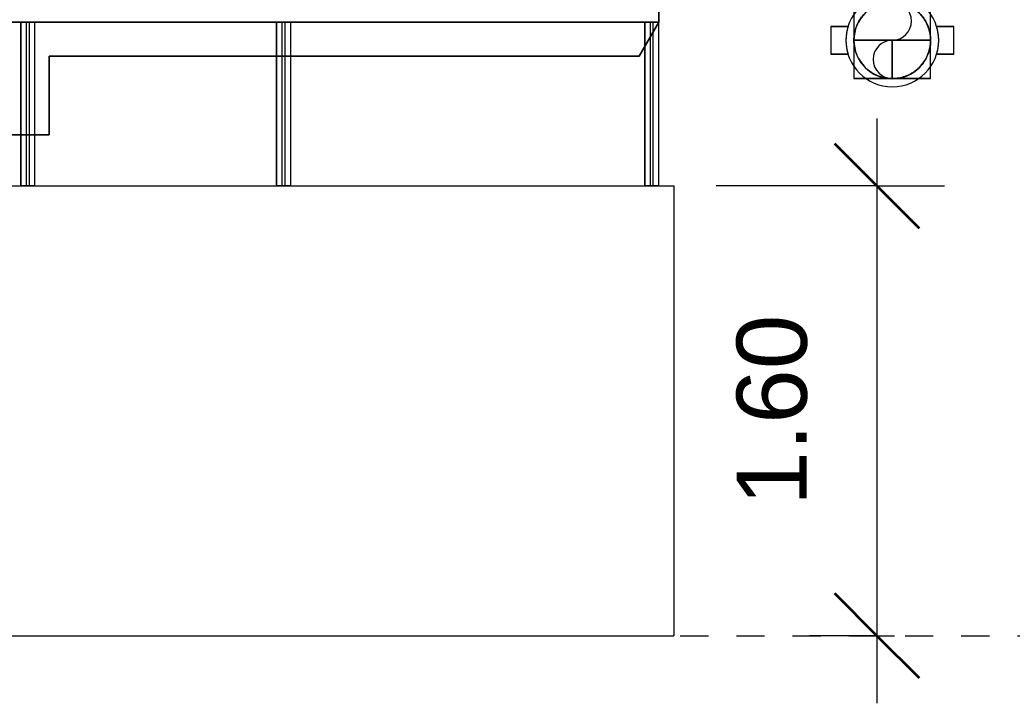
# Model space of a CAD drawing. Header units: metres. Extents: x 63 to 378, y -27 to 78.
# Drawn here: x 171 to 174.531, y 34.562 to 36.993 of the extents above; entities that cross this region are included whole.
import ezdxf

# ---------------------------------------------------------------- set-up
doc = ezdxf.new("R2010")
doc.units = ezdxf.units.M
doc.linetypes.add('Centre', pattern=[0.03175, 0.00635, -0.004763, 0.015875, -0.004763])
for name, color, linetype, lineweight in [('A-ANNO-DIMS', 7, 'Continuous', 9), ('A-ANNO-DIMS-100', 7, 'Continuous', 9), ('A-FLOR', 7, 'Continuous', 9), ('A-FLOR-LEVL', 7, 'Continuous', 9), ('M-EQPM', 7, 'Continuous', 18), ('P-PIPE', 7, 'Continuous', 18)]:
    doc.layers.add(name, color=color, linetype=linetype, lineweight=lineweight)
doc.styles.add('Arial_3', font='arial.ttf', dxfattribs={"height": 0.25})
doc.dimstyles.new('Diagonal_-_2_5mm_Arial', dxfattribs={"dimscale": 0.3048, "dimtxt": 0.255065, "dimasz": 0.984252, "dimexe": 0.787402, "dimexo": 0.492126, "dimgap": 0.574147, "dimtad": 1, "dimrnd": 0.01, "dimzin": 0, "dimdsep": 46, "dimtxsty": 'Arial_3', "dimblk1": 'OBLIQUE', "dimblk2": 'OBLIQUE', "dimsah": 1, "dimcen": 0.09, "dimdle": 0.787402, "dimazin": 0, "dimtfac": 1, "dimtdec": 4, "dimtix": 1, "dimtmove": 0, "dimatfit": 3, "dimfxl": 1, "dimtvp": 1, "dimtfill": 1, "dimtolj": 1, "dimtzin": 0, "dimarcsym": 2})

# ---------------------------------------------------------------- blocks, each defined once
blk = doc.blocks.new('C_S_L_Torre - Baltimore CPSC-0817-08L - C_S_L_Torre - Baltimore CPSC-0817-08L-2352271-SEC 10')
at = {"layer": 'M-EQPM'}
for p, q in [((0.6976, 40.3718), (0.6976, 36.9847)), ((0.6976, 36.9847), (0.6976, 40.3718)), ((-4.6024, 36.9847), (0.6976, 36.9847)), ((0.6976, 36.9847), (-4.6024, 36.9847)), ((0.6976, 36.9847), (-4.6024, 36.9847)), ((-4.6024, 36.9847), (0.6976, 36.9847)), ((-1.5724, 36.9847), (-1.5224, 36.9847)), ((-1.5224, 36.9847), (-1.5724, 36.9847)), ((-1.5724, 36.9847), (-1.5524, 36.9847)), ((-1.5524, 36.9847), (-1.5724, 36.9847)), ((-1.5724, 36.9847), (-1.5224, 36.9847)), ((-1.5224, 36.9847), (-1.5724, 36.9847)), ((-1.5724, 36.9847), (-1.5524, 36.9847)), ((-1.5524, 36.9847), (-1.5724, 36.9847)), ((-1.5724, 36.9847), (-1.5724, 36.4018)), ((-1.5724, 36.4018), (-1.5724, 36.9847)), ((-1.5724, 36.4018), (-1.5724, 36.9847)), ((-1.5724, 36.4018), (-1.5724, 36.9847)), ((-1.5724, 36.9847), (-1.5724, 36.4018)), ((-1.5724, 36.4018), (-1.5724, 36.9847)), ((-1.5724, 36.4018), (-1.5724, 36.9847)), ((-1.5724, 36.4018), (-1.5724, 36.9847)), ((-1.5524, 36.4018), (-1.5524, 36.9847)), ((-1.5524, 36.4018), (-1.5524, 36.9847)), ((-1.5524, 36.4018), (-1.5524, 36.9847)), ((-1.5524, 36.4018), (-1.5524, 36.9847)), ((-1.5224, 36.9847), (-1.5424, 36.9847)), ((-1.5424, 36.9847), (-1.5224, 36.9847)), ((-1.5224, 36.9847), (-1.5424, 36.9847)), ((-1.5424, 36.9847), (-1.5224, 36.9847)), ((-1.5424, 36.4018), (-1.5424, 36.9847)), ((-1.5424, 36.4018), (-1.5424, 36.9847)), ((-1.5424, 36.4018), (-1.5424, 36.9847)), ((-1.5424, 36.4018), (-1.5424, 36.9847)), ((-1.5224, 36.4018), (-1.5224, 36.9847)), ((-1.5224, 36.4018), (-1.5224, 36.9847)), ((-1.5224, 36.4018), (-1.5224, 36.9847)), ((-1.5224, 36.4018), (-1.5224, 36.9847)), ((-1.5224, 36.4018), (-1.5224, 36.9847)), ((-1.5224, 36.4018), (-1.5224, 36.9847)), ((-1.5224, 36.4018), (-1.5224, 36.9847)), ((-1.5224, 36.4018), (-1.5224, 36.9847)), ((-0.6624, 36.9847), (-0.6124, 36.9847)), ((-0.6124, 36.9847), (-0.6624, 36.9847)), ((-0.6624, 36.9847), (-0.6424, 36.9847)), ((-0.6424, 36.9847), (-0.6624, 36.9847)), ((-0.6624, 36.9847), (-0.6124, 36.9847)), ((-0.6124, 36.9847), (-0.6624, 36.9847)), ((-0.6624, 36.9847), (-0.6424, 36.9847)), ((-0.6424, 36.9847), (-0.6624, 36.9847)), ((-0.6624, 36.9847), (-0.6624, 36.4018)), ((-0.6624, 36.4018), (-0.6624, 36.9847)), ((-0.6624, 36.4018), (-0.6624, 36.9847)), ((-0.6624, 36.4018), (-0.6624, 36.9847)), ((-0.6624, 36.9847), (-0.6624, 36.4018)), ((-0.6624, 36.4018), (-0.6624, 36.9847)), ((-0.6624, 36.4018), (-0.6624, 36.9847)), ((-0.6624, 36.4018), (-0.6624, 36.9847)), ((-0.6424, 36.4018), (-0.6424, 36.9847)), ((-0.6424, 36.4018), (-0.6424, 36.9847)), ((-0.6424, 36.4018), (-0.6424, 36.9847)), ((-0.6424, 36.4018), (-0.6424, 36.9847)), ((-0.6124, 36.9847), (-0.6324, 36.9847)), ((-0.6324, 36.9847), (-0.6124, 36.9847)), ((-0.6124, 36.9847), (-0.6324, 36.9847)), ((-0.6324, 36.9847), (-0.6124, 36.9847)), ((-0.6324, 36.4018), (-0.6324, 36.9847)), ((-0.6324, 36.4018), (-0.6324, 36.9847)), ((-0.6324, 36.4018), (-0.6324, 36.9847)), ((-0.6324, 36.4018), (-0.6324, 36.9847)), ((-0.6124, 36.4018), (-0.6124, 36.9847)), ((-0.6124, 36.4018), (-0.6124, 36.9847)), ((-0.6124, 36.4018), (-0.6124, 36.9847)), ((-0.6124, 36.4018), (-0.6124, 36.9847)), ((-0.6124, 36.4018), (-0.6124, 36.9847)), ((-0.6124, 36.4018), (-0.6124, 36.9847)), ((-0.6124, 36.4018), (-0.6124, 36.9847)), ((-0.6124, 36.4018), (-0.6124, 36.9847)), ((0.6976, 36.9847), (0.6276, 36.8634)), ((0.6276, 36.8634), (0.6976, 36.9847)), ((0.6476, 36.9847), (0.6976, 36.9847)), ((0.6976, 36.9847), (0.6476, 36.9847)), ((0.6476, 36.9847), (0.6676, 36.9847)), ((0.6676, 36.9847), (0.6476, 36.9847)), ((0.6476, 36.9847), (0.6976, 36.9847)), ((0.6976, 36.9847), (0.6476, 36.9847)), ((0.6476, 36.9847), (0.6676, 36.9847)), ((0.6676, 36.9847), (0.6476, 36.9847)), ((0.6476, 36.9847), (0.6476, 36.4018)), ((0.6476, 36.4018), (0.6476, 36.9847)), ((0.6476, 36.4018), (0.6476, 36.9847)), ((0.6476, 36.4018), (0.6476, 36.9847)), ((0.6476, 36.9847), (0.6476, 36.4018)), ((0.6476, 36.4018), (0.6476, 36.9847)), ((0.6476, 36.4018), (0.6476, 36.9847)), ((0.6476, 36.4018), (0.6476, 36.9847)), ((0.6676, 36.4018), (0.6676, 36.9847)), ((0.6676, 36.4018), (0.6676, 36.9847)), ((0.6676, 36.4018), (0.6676, 36.9847)), ((0.6676, 36.4018), (0.6676, 36.9847)), ((0.6976, 36.9847), (0.6776, 36.9847)), ((0.6776, 36.9847), (0.6976, 36.9847)), ((0.6976, 36.9847), (0.6776, 36.9847)), ((0.6776, 36.9847), (0.6976, 36.9847)), ((0.6776, 36.4018), (0.6776, 36.9847)), ((0.6776, 36.4018), (0.6776, 36.9847)), ((0.6776, 36.4018), (0.6776, 36.9847)), ((0.6776, 36.4018), (0.6776, 36.9847)), ((0.6976, 36.4018), (0.6976, 36.9847)), ((0.6976, 36.4018), (0.6976, 36.9847)), ((0.6976, 36.4018), (0.6976, 36.9847)), ((0.6976, 36.4018), (0.6976, 36.9847)), ((0.6976, 36.4018), (0.6976, 36.9847)), ((0.6976, 36.4018), (0.6976, 36.9847)), ((0.6976, 36.4018), (0.6976, 36.9847)), ((0.6976, 36.4018), (0.6976, 36.9847)), ((0.6276, 36.8634), (-1.4724, 36.8634)), ((-1.4724, 36.8634), (-1.4724, 36.5834)), ((-1.4724, 36.5834), (-1.4724, 36.8634)), ((-1.4724, 36.8634), (0.6276, 36.8634)), ((-1.4724, 36.5834), (-2.4324, 36.5834)), ((-2.4324, 36.5834), (-1.4724, 36.5834)), ((-1.5724, 36.4018), (-1.5524, 36.4018)), ((-1.5524, 36.4018), (-1.5724, 36.4018)), ((-1.5724, 36.4018), (-1.5224, 36.4018)), ((-1.5224, 36.4018), (-1.5724, 36.4018)), ((-1.5724, 36.4018), (-1.5524, 36.4018)), ((-1.5524, 36.4018), (-1.5724, 36.4018)), ((-1.5724, 36.4018), (-1.5224, 36.4018)), ((-1.5224, 36.4018), (-1.5724, 36.4018)), ((-1.5224, 36.4018), (-1.5424, 36.4018)), ((-1.5424, 36.4018), (-1.5224, 36.4018)), ((-1.5224, 36.4018), (-1.5424, 36.4018)), ((-1.5424, 36.4018), (-1.5224, 36.4018)), ((-0.6624, 36.4018), (-0.6424, 36.4018)), ((-0.6424, 36.4018), (-0.6624, 36.4018)), ((-0.6624, 36.4018), (-0.6124, 36.4018)), ((-0.6124, 36.4018), (-0.6624, 36.4018)), ((-0.6624, 36.4018), (-0.6424, 36.4018)), ((-0.6424, 36.4018), (-0.6624, 36.4018)), ((-0.6624, 36.4018), (-0.6124, 36.4018)), ((-0.6124, 36.4018), (-0.6624, 36.4018)), ((-0.6124, 36.4018), (-0.6324, 36.4018)), ((-0.6324, 36.4018), (-0.6124, 36.4018)), ((-0.6124, 36.4018), (-0.6324, 36.4018)), ((-0.6324, 36.4018), (-0.6124, 36.4018)), ((0.6476, 36.4018), (0.6676, 36.4018)), ((0.6676, 36.4018), (0.6476, 36.4018)), ((0.6476, 36.4018), (0.6976, 36.4018)), ((0.6976, 36.4018), (0.6476, 36.4018)), ((0.6476, 36.4018), (0.6676, 36.4018)), ((0.6676, 36.4018), (0.6476, 36.4018)), ((0.6476, 36.4018), (0.6976, 36.4018)), ((0.6976, 36.4018), (0.6476, 36.4018)), ((0.6976, 36.4018), (0.6776, 36.4018)), ((0.6776, 36.4018), (0.6976, 36.4018)), ((0.6976, 36.4018), (0.6776, 36.4018)), ((0.6776, 36.4018), (0.6976, 36.4018))]:
    blk.add_line(p, q, dxfattribs=at)
blk = doc.blocks.new('Victaulic-IPS-Elbow No 10-13 - AC-2769218-SEC 10')
at = {"layer": 'P-PIPE', "color": 1, "true_color": 0xff0000}
for p, q in [((1.3921, 37.149), (1.3921, 37.1166)), ((1.5286, 37.149), (1.3921, 37.149)), ((1.5286, 37.149), (1.3921, 37.149)), ((1.3921, 37.1166), (1.5286, 37.1166)), ((1.3921, 37.1166), (1.5286, 37.1166)), ((1.5286, 37.1166), (1.3921, 37.1166)), ((1.5286, 37.1166), (1.3921, 37.1166)), ((1.6651, 37.149), (1.5286, 37.149)), ((1.6651, 37.149), (1.5286, 37.149)), ((1.5286, 37.1166), (1.6651, 37.1166)), ((1.5286, 37.1166), (1.6651, 37.1166)), ((1.6651, 37.1166), (1.5286, 37.1166)), ((1.6651, 37.1166), (1.5286, 37.1166)), ((1.6651, 37.1166), (1.6651, 37.149))]:
    blk.add_line(p, q, dxfattribs=at)
at = {"layer": 'P-PIPE', "color": 1, "lineweight": 9, "true_color": 0xff0000}
for p, q in [((1.3921, 36.9204), (1.3921, 36.7838)), ((1.3921, 36.9204), (1.3921, 36.7838)), ((1.3921, 36.9204), (1.5286, 36.9204)), ((1.5286, 36.9204), (1.3921, 36.9204)), ((1.5286, 36.9204), (1.5286, 36.7838)), ((1.5286, 36.9204), (1.5286, 36.7838)), ((1.5286, 36.9204), (1.6651, 36.9204)), ((1.6651, 36.9204), (1.5286, 36.9204)), ((1.5286, 36.7838), (1.5286, 36.9204)), ((1.5286, 36.7838), (1.5286, 36.9204)), ((1.6651, 36.7838), (1.6651, 36.9204)), ((1.6651, 36.7838), (1.6651, 36.9204)), ((1.3921, 36.7838), (1.5286, 36.7838)), ((1.5286, 36.7838), (1.3921, 36.7838)), ((1.5286, 36.7838), (1.6651, 36.7838)), ((1.6651, 36.7838), (1.5286, 36.7838))]:
    blk.add_line(p, q, dxfattribs=at)
at = {"layer": 'P-PIPE', "color": 1, "true_color": 0xff0000, "flags": 128}
for points in [[(1.3921, 37.1166), (1.3921, 37.1087), (1.3921, 37.1009), (1.3921, 37.0931), (1.3921, 37.0853), (1.3921, 37.0776), (1.3921, 37.0699), (1.3921, 37.0624), (1.3921, 37.0549), (1.3921, 37.0475), (1.3921, 37.0402), (1.3921, 37.033), (1.3921, 37.026), (1.3921, 37.0191), (1.3921, 37.0123), (1.3921, 37.0058), (1.3921, 36.9994), (1.3921, 36.9932), (1.3921, 36.9872), (1.3921, 36.9814), (1.3921, 36.9758), (1.3921, 36.9705), (1.3921, 36.9653), (1.3921, 36.9605), (1.3921, 36.9558), (1.3921, 36.9515), (1.3921, 36.9474), (1.3921, 36.9435), (1.3921, 36.94), (1.3921, 36.9367), (1.3921, 36.9337), (1.3921, 36.931), (1.3921, 36.9286), (1.3921, 36.9265), (1.3921, 36.9247), (1.3921, 36.9232), (1.3921, 36.922), (1.3921, 36.9212), (1.3921, 36.9206), (1.3921, 36.9204), (1.3921, 36.9204)], [(1.6651, 36.9204), (1.6651, 36.9205), (1.6651, 36.921), (1.6651, 36.9218), (1.6651, 36.9229), (1.6651, 36.9243), (1.6651, 36.926), (1.6651, 36.928), (1.6651, 36.9303), (1.6651, 36.9329), (1.6651, 36.9359), (1.6651, 36.9391), (1.6651, 36.9425), (1.6651, 36.9463), (1.6651, 36.9503), (1.6651, 36.9546), (1.6651, 36.9592), (1.6651, 36.964), (1.6651, 36.9691), (1.6651, 36.9744), (1.6651, 36.9799), (1.6651, 36.9856), (1.6651, 36.9916), (1.6651, 36.9977), (1.6651, 37.004), (1.6651, 37.0106), (1.6651, 37.0172), (1.6651, 37.0241), (1.6651, 37.0311), (1.6651, 37.0382), (1.6651, 37.0455), (1.6651, 37.0528), (1.6651, 37.0603), (1.6651, 37.0679), (1.6651, 37.0755), (1.6651, 37.0832), (1.6651, 37.091), (1.6651, 37.0988), (1.6651, 37.1066), (1.6651, 37.1145), (1.6651, 37.1166)], [(1.3921, 36.9204), (1.3922, 36.9258), (1.3925, 36.9313), (1.3931, 36.9367), (1.3938, 36.9421), (1.3948, 36.9475), (1.396, 36.9528), (1.3974, 36.9581), (1.399, 36.9633), (1.4008, 36.9685), (1.4029, 36.9735), (1.4051, 36.9785), (1.4075, 36.9834), (1.4101, 36.9882), (1.4129, 36.9929), (1.4159, 36.9974), (1.4191, 37.0019), (1.4224, 37.0062), (1.426, 37.0104), (1.4296, 37.0144), (1.4335, 37.0183), (1.4375, 37.022), (1.4416, 37.0256), (1.4459, 37.029), (1.4503, 37.0322), (1.4548, 37.0352), (1.4595, 37.0381), (1.4643, 37.0408), (1.4691, 37.0432), (1.4741, 37.0455), (1.4791, 37.0476), (1.4843, 37.0495), (1.4895, 37.0512), (1.4947, 37.0526), (1.5, 37.0539), (1.5054, 37.0549), (1.5108, 37.0557), (1.5162, 37.0563), (1.5217, 37.0567), (1.5271, 37.0569), (1.5286, 37.0569)], [(1.5286, 37.0569), (1.5341, 37.0568), (1.5395, 37.0564), (1.5449, 37.0559), (1.5504, 37.0551), (1.5557, 37.0542), (1.5611, 37.053), (1.5663, 37.0516), (1.5715, 37.05), (1.5767, 37.0481), (1.5818, 37.0461), (1.5868, 37.0439), (1.5916, 37.0415), (1.5964, 37.0388), (1.6011, 37.036), (1.6057, 37.033), (1.6101, 37.0299), (1.6144, 37.0265), (1.6186, 37.023), (1.6227, 37.0193), (1.6265, 37.0155), (1.6303, 37.0115), (1.6338, 37.0073), (1.6372, 37.0031), (1.6404, 36.9987), (1.6435, 36.9941), (1.6463, 36.9895), (1.649, 36.9847), (1.6515, 36.9798), (1.6538, 36.9749), (1.6558, 36.9698), (1.6577, 36.9647), (1.6594, 36.9595), (1.6609, 36.9542), (1.6621, 36.9489), (1.6631, 36.9436), (1.664, 36.9382), (1.6646, 36.9327), (1.665, 36.9273), (1.6651, 36.9218), (1.6651, 36.9204)], [(1.5286, 36.7838), (1.5231, 36.7839), (1.5177, 36.7843), (1.5123, 36.7848), (1.5069, 36.7856), (1.5015, 36.7866), (1.4962, 36.7877), (1.4909, 36.7892), (1.4857, 36.7908), (1.4805, 36.7926), (1.4754, 36.7946), (1.4705, 36.7968), (1.4656, 36.7993), (1.4608, 36.8019), (1.4561, 36.8047), (1.4515, 36.8077), (1.4471, 36.8109), (1.4428, 36.8142), (1.4386, 36.8177), (1.4345, 36.8214), (1.4307, 36.8252), (1.4269, 36.8292), (1.4234, 36.8334), (1.42, 36.8377), (1.4168, 36.8421), (1.4137, 36.8466), (1.4109, 36.8512), (1.4082, 36.856), (1.4057, 36.8609), (1.4034, 36.8658), (1.4014, 36.8709), (1.3995, 36.876), (1.3978, 36.8812), (1.3963, 36.8865), (1.3951, 36.8918), (1.3941, 36.8972), (1.3932, 36.9026), (1.3926, 36.908), (1.3923, 36.9134), (1.3921, 36.9189), (1.3921, 36.9204)], [(1.6651, 36.9204), (1.665, 36.9149), (1.6647, 36.9095), (1.6641, 36.904), (1.6634, 36.8986), (1.6624, 36.8932), (1.6612, 36.8879), (1.6598, 36.8826), (1.6582, 36.8774), (1.6564, 36.8723), (1.6544, 36.8672), (1.6521, 36.8622), (1.6497, 36.8573), (1.6471, 36.8525), (1.6443, 36.8478), (1.6413, 36.8433), (1.6381, 36.8388), (1.6348, 36.8345), (1.6312, 36.8303), (1.6276, 36.8263), (1.6237, 36.8224), (1.6197, 36.8187), (1.6156, 36.8151), (1.6113, 36.8117), (1.6069, 36.8085), (1.6024, 36.8055), (1.5977, 36.8026), (1.593, 36.8), (1.5881, 36.7975), (1.5831, 36.7952), (1.5781, 36.7931), (1.5729, 36.7912), (1.5677, 36.7896), (1.5625, 36.7881), (1.5572, 36.7869), (1.5518, 36.7858), (1.5464, 36.785), (1.541, 36.7844), (1.5355, 36.784), (1.5301, 36.7838), (1.5286, 36.7838)]]:
    blk.add_lwpolyline(points, dxfattribs=at)
at = {"layer": 'P-PIPE', "color": 1, "true_color": 0xff0000}
for start, end in [(90, 180), (90, 180), (90, 180), (0, 90), (0, 90), (360, 90), (180, 270), (180, 270), (180, 270), (270, 0), (270, 0), (270, 0)]:
    blk.add_arc((1.5286, 36.9204), 0.1365, start, end, dxfattribs=at)
blk = doc.blocks.new('Victaulic-IPS-Rigid Coupling Style 07-W07-107 - Standard-2767279-SEC 10')
at = {"layer": 'P-PIPE', "color": 1, "true_color": 0xff0000}
for p, q in [((1.3095, 36.9694), (1.3095, 36.8703)), ((1.3344, 36.9694), (1.3711, 36.9694)), ((1.3711, 36.9694), (1.3344, 36.9694)), ((1.7228, 36.9694), (1.6861, 36.9694)), ((1.6861, 36.9694), (1.7228, 36.9694)), ((1.7477, 36.8703), (1.7477, 36.9694)), ((1.3344, 36.8703), (1.3711, 36.8703)), ((1.3711, 36.8703), (1.3344, 36.8703)), ((1.7228, 36.8703), (1.6861, 36.8703)), ((1.6861, 36.8703), (1.7228, 36.8703))]:
    blk.add_line(p, q, dxfattribs=at)
for radius, start, end in [(0.1651, 90, 180), (0.1651, 90, 180), (0.1651, 0, 90), (0.1651, 0, 90), (0.1365, 90, 180), (0.1365, 90, 180), (0.1365, 0, 90), (0.1365, 0, 90), (0.1651, 162.5424, 197.4576), (0.1651, 162.5424, 197.4576), (0.1651, 342.5424, 17.4576), (0.1651, 342.5424, 17.4576), (0.1651, 180, 270), (0.1651, 180, 270), (0.1365, 180, 270), (0.1365, 180, 270), (0.1651, 270, 360), (0.1365, 270, 0), (0.1651, 270, 0), (0.1365, 270, 360)]:
    blk.add_arc((1.5286, 36.9198), radius, start, end, dxfattribs=at)
for centre, major_axis, start_param, end_param in [((1.3344, 36.9694), (0.0249, 0), 1.570796, 4.712389), ((1.7228, 36.9694), (-0.0249, 0), 1.570796, 4.712389), ((1.3344, 36.8703), (-0.0249, 0), 4.712389, 7.853982), ((1.7228, 36.8703), (0.0249, 0), 4.712389, 7.853982)]:
    blk.add_ellipse(centre, major_axis=major_axis, ratio=0.000002, start_param=start_param, end_param=end_param, dxfattribs=at)
blk = doc.blocks.new('DIMBLOCK2-SEC 10')
at = {"layer": 'A-ANNO-DIMS-100'}
for p, q in [((174.0498, 36.6418), (174.0498, 34.5618)), ((174.0498, 36.4018), (173.4773, 36.4018)), ((174.0498, 36.4018), (174.2898, 36.4018)), ((174.0498, 34.8018), (173.8098, 34.8018)), ((174.0498, 34.8018), (174.1119, 34.8018))]:
    blk.add_line(p, q, dxfattribs=at)
at = {"layer": 'A-ANNO-DIMS-100', "lineweight": 35}
for p, q in [((174.0498, 36.4018), (173.8998, 36.5518)), ((174.0498, 36.4018), (174.1998, 36.2518)), ((174.0498, 34.8018), (173.8998, 34.9518)), ((174.0498, 34.8018), (174.1998, 34.6518))]:
    blk.add_line(p, q, dxfattribs=at)
at = {"layer": 'A-ANNO-DIMS-100', "color": 0, "insert": (173.5502, 35.2643), "char_height": 0.25, "width": 0.809929, "attachment_point": 1, "rotation": 90, "line_spacing_factor": 0.941778, "style": 'Arial_3', "bg_fill": 3, "box_fill_scale": 1.25, "bg_fill_color": 256, "bg_fill_true_color": 13158600, "bg_fill_transparency": 0}
blk.add_mtext('1.60', dxfattribs=at)
blk = doc.blocks.new('_Oblique')
at = {"color": 0, "linetype": 'ByBlock', "lineweight": -2}
blk.add_line((-0.5, -0.5), (0.5, 0.5), dxfattribs=at)

msp = doc.modelspace()

# ---------------------------------------------------------------- linework, layer by layer
at = {"layer": 'A-FLOR', "color": 253, "true_color": 0xaaaaaa}
for p, q in [((167.9273, 36.4018), (173.3273, 36.4018)), ((173.3273, 36.4018), (173.3273, 34.8018)), ((167.9273, 34.8018), (173.3273, 34.8018))]:
    msp.add_line(p, q, dxfattribs=at)
at = {"layer": 'A-FLOR-LEVL', "linetype": 'Centre'}
msp.add_line((164.7498, 34.8018), (184.3132, 34.8018), dxfattribs=at)
at = {"layer": 'P-PIPE', "color": 1, "true_color": 0xff0000}
for centre, radius, start, end in [((174.1044, 36.9204), 0.1365, 0, 180), ((174.1044, 36.9886), 0.0683, 270, 90), ((174.1044, 36.9204), 0.1365, 180, 0), ((174.1044, 36.8521), 0.0683, 90, 270)]:
    msp.add_arc(centre, radius, start, end, dxfattribs=at)

# ---------------------------------------------------------------- block references
at = {"layer": 'M-EQPM'}
msp.add_blockref('C_S_L_Torre - Baltimore CPSC-0817-08L - C_S_L_Torre - Baltimore CPSC-0817-08L-2352271-SEC 10', (172.5758, 0), dxfattribs=at)
at = {"layer": 'P-PIPE', "color": 1, "true_color": 0xff0000}
for name in ['Victaulic-IPS-Elbow No 10-13 - AC-2769218-SEC 10', 'Victaulic-IPS-Rigid Coupling Style 07-W07-107 - Standard-2767279-SEC 10']:
    msp.add_blockref(name, (172.5758, 0), dxfattribs=at)

# ---------------------------------------------------------------- next in the draw order: dimensions: what is measured, and where the dimension line sits
at = {"layer": 'A-ANNO-DIMS'}
dim = msp.add_linear_dim(base=(174.0498, 34.8018), p1=(173.3273, 36.4018), p2=(174.2619, 34.8018), angle=90, dimstyle='Diagonal_-_2_5mm_Arial', override={"dimpost": '<>', "dimfxl": 1.852966}, dxfattribs=at)
dim.commit()
dim.dimension.update_dxf_attribs({"geometry": 'DIMBLOCK2-SEC 10', "text_midpoint": (173.7471, 35.6018)})

doc.saveas('drawing.dxf')
